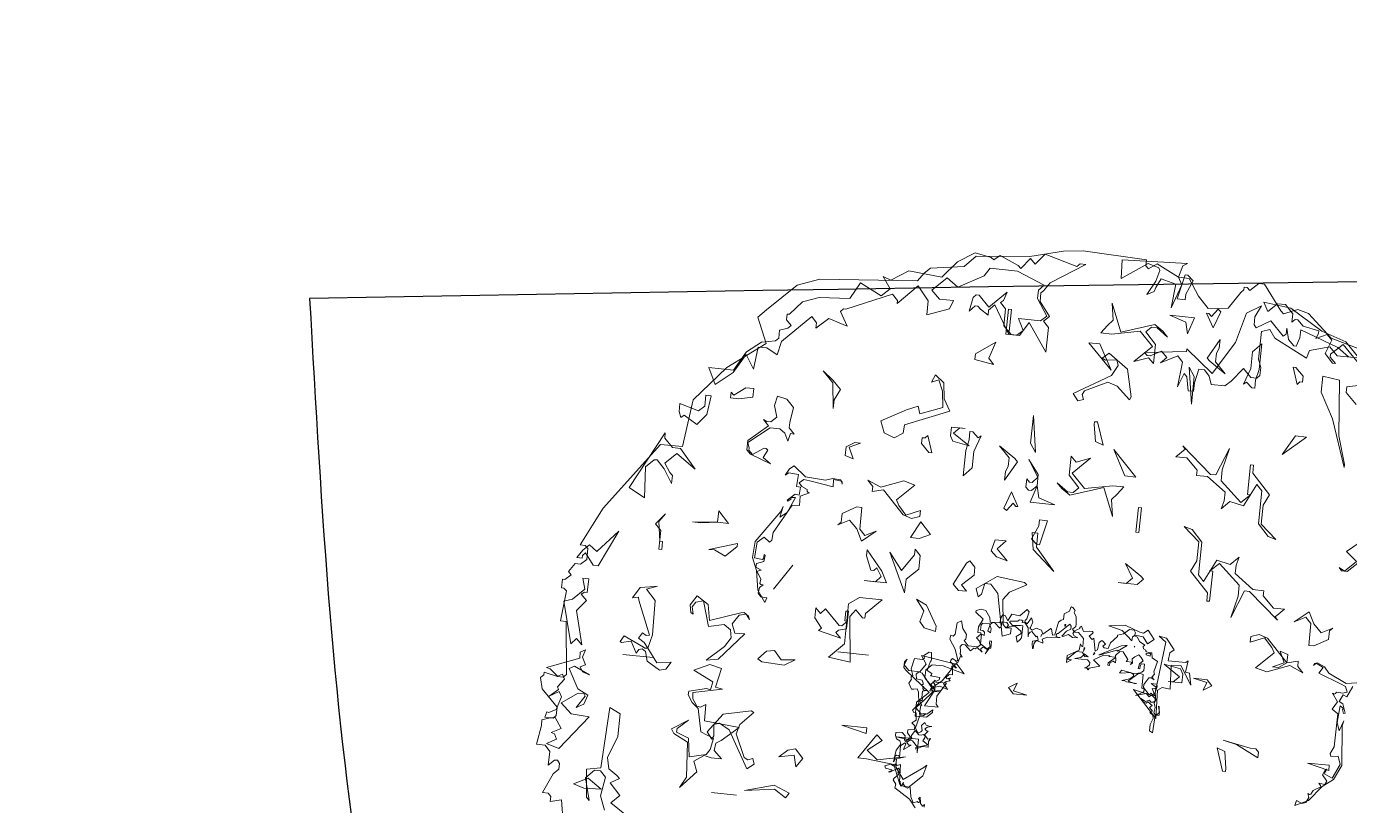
# Model space of a CAD drawing. Header units: metres. Extents: x 329311 to 330425, y 7396637 to 7397287.
# Drawn here: x 329860.214 to 329862.902, y 7397069.378 to 7397070.96 of the extents above; entities that cross this region are included whole.
import ezdxf

# ---------------------------------------------------------------- set-up
doc = ezdxf.new("R2010")
doc.units = ezdxf.units.M
doc.linetypes.add('CACHE2', pattern=[4.7625, 3.175, -1.5875])
doc.layers.get('0').update_dxf_attribs({"lineweight": 18})
doc.layers.add('ARBRE', color=251, linetype='Continuous', lineweight=13)
doc.layers.add('AXES+POTEAUX', color=6, linetype='CACHE2', lineweight=13)
doc.layers.add('VEGETAIS', color=3, linetype='Continuous')

# ---------------------------------------------------------------- blocks, each defined once
blk = doc.blocks.new('WMF26', base_point=(0, 0.001))
at = {"color": 85}
for points in [[(7.323, -0.184), (7.359, -0.221), (7.462, -0.147), (7.745, -0.286), (7.883, -0.286), (8.022, -0.496), (8.159, -0.636), (8.407, -0.605), (8.545, -0.395), (8.581, -0.358), (8.581, -0.322), (8.618, -0.322), (8.654, -0.358), (8.756, -0.257), (8.829, -0.257), (9.069, -0.569), (9.105, -0.605), (9.28, -0.533), (9.419, -0.569), (9.732, -0.846), (10.255, -0.984)], [(0.825, -8.181), (0.724, -7.621), (0.585, -7.658), (0.585, -7.592), (0.548, -7.556), (0.476, -7.556), (0.585, -7.308), (0.65, -7.243), (0.65, -7.17), (0.621, -7.133), (0.585, -7.133), (0.512, -7.206), (0.512, -7.032), (0.446, -6.959), (0.338, -6.959), (0.374, -6.719), (0.374, -6.646), (0.476, -6.61), (0.512, -6.61), (0.548, -6.573), (0.548, -6.471), (0.338, -6.26), (0.301, -6.122), (0.338, -6.085), (0.338, -6.049), (0.512, -6.085), (0.585, -6.085), (0.621, -6.049), (0.548, -5.387), (0.476, -5.387), (0.512, -5.002), (0.476, -4.972), (0.446, -4.972), (0.446, -4.863), (0.476, -4.863), (0.548, -4.797), (0.512, -4.761), (0.585, -4.652), (0.65, -4.652), (0.724, -4.587), (0.724, -4.448), (0.687, -4.412), (0.621, -4.412), (0.861, -3.924), (1.494, -3.051), (1.771, -3.051), (1.843, -2.454), (2.222, -2.003), (2.681, -1.654), (2.542, -1.334), (2.644, -1.232), (2.994, -0.883), (3.269, -0.781), (4.492, -0.672), (4.565, -0.569), (4.638, -0.496), (5.053, -0.431), (5.191, -0.286), (5.86, -0.221), (6.275, -0.111), (6.522, -0.082), (7.323, -0.111), (7.323, -0.184), (7.323, -0.184)]]:
    blk.add_lwpolyline(points, dxfattribs=at)
at = {"color": 63}
for points in [[(7.745, -0.286), (7.796, -0.374), (7.696, -0.678), (7.721, -0.375), (7.533, -0.326), (7.475, -0.444), (7.462, -0.493), (7.374, -0.544), (7.47, -0.362), (7.506, -0.223), (7.488, -0.192), (7.348, -0.155), (7.03, -0.375), (7.022, -0.143), (7.84, -0.103), (7.784, -0.136), (7.745, -0.286), (7.745, -0.286)], [(6.5, -0.246), (6.573, -0.246), (6.152, -0.522), (6.078, -0.631), (6.049, -0.661), (6.049, -0.77), (6.188, -0.944), (6.116, -1.009), (6.188, -1.083), (6.188, -1.396), (5.94, -1.046), (5.838, -1.221), (5.701, -1.221), (5.489, -0.871), (5.417, -0.944), (5.417, -1.009), (5.315, -0.944), (5.278, -0.908), (5.242, -0.908), (5.176, -0.981), (5.206, -0.806), (5.242, -0.77), (5.278, -0.77), (5.417, -0.908), (5.627, -0.697), (5.59, -0.806), (5.554, -0.835), (5.627, -0.908), (5.627, -1.119), (5.729, -1.221), (5.802, -1.221), (5.874, -1.155), (5.802, -1.009), (6.078, -1.009), (6.152, -0.944), (6.013, -0.734), (6.013, -0.631), (6.078, -0.558), (5.729, -0.42), (5.38, -0.42), (5.315, -0.522), (5.002, -0.697), (4.856, -0.594), (4.681, -0.77), (4.791, -0.871), (4.965, -0.871), (4.929, -0.981), (4.652, -1.083), (4.652, -0.908), (4.507, -0.734), (4.266, -0.981), (4.266, -0.944), (4.194, -0.871), (3.633, -1.119), (3.604, -1.119), (3.568, -1.155), (3.67, -1.33), (3.43, -1.257), (3.284, -1.396), (3.284, -1.33), (3.219, -1.257), (2.869, -1.606), (2.833, -1.781), (2.695, -1.708), (2.586, -1.708), (2.557, -1.992), (2.447, -1.817), (2.309, -2.057), (2.135, -2.203), (2.099, -2.232), (1.996, -2.029), (2.309, -2.029), (2.447, -1.781), (2.622, -1.643), (2.797, -1.606), (2.833, -1.57), (2.833, -1.469), (2.934, -1.432), (2.972, -1.396), (2.905, -1.33), (2.905, -1.257), (2.934, -1.257), (3.081, -1.083), (3.284, -1.009), (3.67, -0.981), (3.779, -0.77), (4.056, -0.908), (4.158, -0.806), (4.056, -0.661), (4.158, -0.697), (4.369, -0.558), (4.791, -0.594), (4.965, -0.384), (5.176, -0.246), (5.38, -0.282), (5.417, -0.311), (5.489, -0.246), (5.729, -0.347), (5.766, -0.384), (5.874, -0.246), (5.94, -0.311), (6.049, -0.173), (6.464, -0.282), (6.5, -0.246), (6.5, -0.246)], [(8.752, -0.781), (8.782, -0.817), (8.956, -0.708), (9.131, -0.883), (9.167, -0.853), (9.167, -0.781), (9.203, -0.919), (9.277, -0.991), (9.306, -0.991), (9.342, -0.883), (9.342, -0.781), (9.83, -0.955), (9.974, -1.057), (10.15, -1.057)], [(10.04, -1.057), (9.83, -1.057), (9.728, -0.955), (9.48, -1.027), (9.451, -1.13), (9.029, -0.919), (8.956, -0.817), (8.855, -0.853), (8.855, -1.203), (8.891, -1.304), (8.891, -1.406), (8.855, -1.442), (8.782, -1.442), (8.679, -1.34), (8.542, -1.516), (8.469, -1.582), (8.294, -1.582), (8.258, -1.479), (8.192, -1.406), (8.12, -1.406), (8.083, -1.582), (8.083, -1.69), (8.017, -1.69), (7.981, -1.516), (7.945, -1.479), (7.879, -1.654), (7.909, -1.34), (7.843, -1.268), (7.632, -1.377), (7.705, -1.304), (7.632, -1.232), (7.494, -1.304), (7.458, -1.304), (7.421, -1.268), (7.945, -1.203), (7.945, -1.167), (8.294, -1.442), (8.542, -1.027), (8.643, -0.643), (8.819, -0.533), (8.752, -0.679), (8.752, -0.781), (8.752, -0.781)], [(7.293, -1.88), (7.122, -1.724), (7.002, -1.689), (6.719, -1.829), (6.697, -1.875), (6.718, -1.937), (6.65, -1.961), (6.582, -1.877), (7.039, -1.6), (7.108, -1.467), (7.084, -1.398), (6.943, -1.417), (6.897, -1.395), (6.98, -1.326), (7.228, -1.502), (7.31, -1.843), (7.293, -1.88), (7.293, -1.88)], [(5.311, -1.508), (5.551, -1.334), (5.485, -1.545), (5.551, -1.618), (5.311, -1.581), (5.311, -1.508), (5.311, -1.508)], [(4.217, -2.468), (4.52, -2.296), (4.662, -2.238), (4.695, -2.332), (4.971, -2.219), (4.946, -2.019), (4.885, -1.882), (4.799, -1.918), (4.839, -1.823), (4.952, -1.911), (4.978, -2.111), (5.065, -2.258), (4.518, -2.486), (4.513, -2.593), (4.403, -2.665), (4.275, -2.612), (4.217, -2.468), (4.217, -2.468)], [(3.67, -2.131), (3.604, -2.268), (3.604, -2.379), (3.568, -2.057), (3.43, -1.92), (3.568, -2.029), (3.67, -2.131), (3.67, -2.131)], [(9.555, -2.114), (9.272, -2.362), (9.417, -2.114), (9.555, -2.114), (9.555, -2.114)], [(2.586, -2.342), (2.411, -2.379), (2.309, -2.379), (2.309, -2.305), (2.346, -2.342), (2.484, -2.232), (2.586, -2.232), (2.586, -2.342), (2.586, -2.342)], [(3.106, -2.415), (3.082, -2.607), (3.082, -2.677), (3.151, -2.747), (3.106, -2.747), (3.082, -2.845), (3.032, -2.747), (2.963, -2.701), (2.844, -2.701), (2.582, -2.914), (2.607, -2.983), (2.607, -3.008), (2.656, -3.057), (2.794, -2.963), (2.819, -2.963), (2.844, -2.983), (2.794, -3.082), (2.893, -3.152), (2.631, -3.057), (2.582, -3.008), (2.582, -2.889), (2.819, -2.677), (2.75, -2.607), (2.794, -2.627), (2.844, -2.627), (2.913, -2.558), (2.868, -2.415), (2.893, -2.295), (3.013, -2.321), (3.106, -2.415), (3.106, -2.415)], [(6.116, -2.203), (6.188, -2.662), (6.116, -2.552), (6.116, -2.203), (6.116, -2.203)], [(6.887, -2.235), (6.887, -2.199), (6.923, -2.199), (7.026, -2.483), (6.923, -2.447), (6.887, -2.235), (6.887, -2.235)], [(2.033, -2.618), (1.923, -2.756), (1.75, -2.654), (1.712, -2.691), (1.684, -2.618), (1.684, -2.516), (1.923, -2.582), (1.996, -2.516), (1.996, -2.379), (2.062, -2.379), (2.033, -2.618), (2.033, -2.618)], [(5.343, -2.589), (5.343, -2.487), (5.38, -2.487), (5.453, -2.552), (5.489, -2.523), (5.417, -2.728), (5.417, -2.938), (5.315, -3.047), (5.315, -2.728), (5.343, -2.589), (5.343, -2.589)], [(9.068, -3.26), (9.068, -2.845), (8.995, -2.772), (8.857, -3.055), (8.682, -3.019), (8.581, -3.121), (8.609, -3.019), (8.609, -2.91), (8.37, -2.736), (8.231, -2.736), (8.231, -2.67), (8.086, -2.532), (7.947, -2.532), (8.056, -2.423), (8.02, -2.387), (8.406, -2.706), (8.471, -2.706), (8.609, -2.357), (8.544, -2.634), (8.544, -2.772), (8.821, -3.019), (8.93, -2.91), (8.893, -2.91), (8.893, -2.532), (8.93, -2.532), (8.93, -2.634), (9.169, -2.882), (9.104, -3.019), (9.104, -3.26), (9.308, -3.434), (9.205, -3.405), (9.068, -3.26), (9.068, -3.26)], [(4.755, -2.698), (4.755, -2.625), (4.791, -2.625), (4.82, -2.589), (4.893, -2.8), (4.856, -2.8), (4.755, -2.698), (4.755, -2.698)], [(5.868, -2.873), (5.868, -2.764), (5.729, -2.625), (5.94, -2.764), (5.976, -2.8), (5.838, -3.047), (5.838, -2.938), (5.868, -2.873), (5.868, -2.873)], [(7.163, -2.523), (7.476, -2.836), (7.337, -2.836), (7.163, -2.523), (7.163, -2.523)], [(6.253, -3.076), (6.188, -3.143), (6.152, -3.143), (6.116, -3.106), (6.116, -3.003), (6.152, -3.04), (6.188, -3.04), (6.253, -2.967), (6.116, -2.756), (6.253, -2.931), (6.253, -3.076), (6.253, -3.076)], [(6.675, -3.15), (6.566, -3.076), (6.5, -3.011), (6.639, -3.112), (6.712, -3.112), (6.777, -3.047), (6.639, -2.902), (6.639, -2.662), (6.712, -2.728), (6.886, -2.662), (6.675, -2.873), (6.85, -3.047), (7.199, -2.975), (7.337, -2.975), (7.264, -3.076), (7.199, -3.15), (7.235, -3.36), (7.09, -3.011), (6.675, -3.15), (6.675, -3.15)], [(1.647, -3.076), (1.75, -3.076), (1.959, -3.316), (1.712, -3.143), (1.574, -3.28), (1.647, -3.39), (1.684, -3.426), (1.684, -3.527), (1.574, -3.353), (1.472, -3.251), (1.436, -3.251), (1.335, -3.353), (1.363, -3.739), (1.16, -3.63), (1.538, -2.902), (1.538, -2.967), (1.647, -3.076), (1.647, -3.076)], [(2.857, -4.5), (2.791, -4.345), (2.805, -4.14), (3.087, -3.732), (3.106, -3.667), (3.082, -3.805), (3.164, -3.735), (3.251, -3.539), (3.188, -3.545), (3.199, -3.56), (3.161, -3.595), (3.148, -3.581), (3.241, -3.499), (3.293, -3.503), (3.3, -3.404), (3.248, -3.399), (3.259, -3.247), (3.133, -3.239), (3.093, -3.273), (3.138, -3.189), (3.192, -3.143), (3.349, -3.267), (3.602, -3.284), (3.691, -3.251), (3.791, -3.258), (3.815, -3.286), (3.814, -3.312), (3.803, -3.272), (3.703, -3.265), (3.707, -3.355), (3.408, -3.311), (3.331, -3.302), (3.278, -3.349), (3.315, -3.391), (3.387, -3.423), (3.388, -3.446), (3.4, -3.46), (3.421, -3.461), (3.306, -3.517), (3.311, -3.632), (3.218, -3.638), (3.018, -4.005), (3.012, -4.104), (2.984, -4.129), (2.91, -4.074), (2.829, -4.145), (2.815, -4.344), (2.917, -4.354), (2.931, -4.341), (2.935, -4.289), (2.947, -4.303), (2.94, -4.378), (2.849, -4.413), (2.846, -4.46), (2.918, -4.491), (2.883, -4.502), (2.869, -4.514), (2.924, -4.605), (2.919, -4.657), (2.932, -4.671), (2.959, -4.673), (2.919, -4.708), (2.911, -4.783), (2.946, -4.823), (3.025, -4.829), (3.004, -4.891), (2.901, -4.743), (2.857, -4.5), (2.857, -4.5)], [(6.253, -3.076), (6.289, -3.222), (6.5, -3.288), (6.188, -3.288), (6.253, -3.076), (6.253, -3.076)], [(5.94, -3.186), (6.041, -3.36), (6.013, -3.36), (5.976, -3.324), (5.904, -3.426), (5.868, -3.397), (5.94, -3.186), (5.94, -3.186)], [(6.253, -3.746), (6.326, -3.572), (6.326, -3.498), (6.428, -3.498), (6.362, -3.811), (6.326, -3.811), (6.253, -3.746), (6.253, -3.746)], [(2.309, -3.949), (2.099, -3.978), (1.996, -3.978), (2.309, -3.949), (2.309, -3.805), (2.447, -3.949), (2.309, -3.949), (2.309, -3.949)], [(4.848, -3.677), (4.986, -3.823), (4.848, -3.888), (4.739, -3.888), (4.848, -3.677), (4.848, -3.677)], [(5.838, -3.913), (5.976, -4.052), (5.838, -4.015), (5.766, -3.949), (5.802, -3.805), (5.94, -3.805), (5.838, -3.913), (5.838, -3.913)], [(6.326, -3.841), (6.573, -4.125), (6.289, -3.877), (6.253, -3.666), (6.326, -3.666), (6.326, -3.841), (6.326, -3.841)], [(1.273, -7.694), (1.207, -7.519), (1.243, -7.279), (1.171, -7.206), (1.097, -7.206), (0.996, -7.315), (1.069, -7.592), (1.032, -7.556), (0.996, -7.206), (1.171, -7.17), (1.207, -6.405), (1.345, -6.471), (1.345, -6.755), (1.243, -7.032), (1.273, -7.17), (1.382, -7.243), (1.418, -7.279), (1.309, -7.344), (1.447, -7.491), (1.345, -7.592), (1.556, -7.73)], [(1.611, -4.262), (1.647, -4.262), (1.647, -4.364), (1.611, -4.364), (1.611, -4.125), (1.538, -4.052), (1.647, -3.913), (1.574, -4.015), (1.611, -4.262), (1.611, -4.262)], [(7.494, -4.177), (7.566, -4.104), (7.458, -3.929), (7.668, -4.068), (7.705, -4.104), (7.632, -4.177), (7.392, -4.177), (7.494, -4.177), (7.494, -4.177)], [(4.36, -4.485), (4.425, -4.412), (4.36, -4.31), (4.324, -4.346), (4.288, -4.346), (4.215, -4.172), (4.215, -4.099), (4.425, -4.346), (4.499, -4.485), (4.215, -4.485), (4.36, -4.485), (4.36, -4.485)], [(4.672, -4.31), (4.811, -4.099), (4.811, -4.027), (4.884, -4.099), (4.884, -4.273), (4.739, -4.412), (4.739, -4.587), (4.499, -4.099), (4.672, -4.31), (4.672, -4.31)], [(5.335, -4.412), (5.473, -4.136), (5.51, -4.099), (5.582, -4.172), (5.582, -4.273), (5.437, -4.412), (5.51, -4.485), (5.408, -4.485), (5.335, -4.412), (5.335, -4.412)], [(0.811, -4.648), (0.701, -4.503), (0.664, -4.54), (0.664, -4.576), (0.599, -4.576), (0.664, -4.474), (0.738, -4.401), (0.84, -4.474), (1.087, -4.19), (0.876, -4.648), (0.811, -4.648), (0.811, -4.648)], [(3.304, -4.387), (3.097, -4.713), (3.304, -4.387), (3.304, -4.387)], [(4.889, -6.482), (4.871, -6.442), (4.83, -6.422), (4.81, -6.382), (4.81, -6.342), (4.86, -6.332), (4.889, -6.332), (4.931, -6.372), (4.931, -6.422), (4.95, -6.442), (5, -6.382), (4.96, -6.332), (4.96, -6.292), (5.04, -6.282), (5.04, -6.232), (5, -6.2), (5.05, -6.16), (5.04, -6.069), (5.011, -6.069), (4.989, -6.04), (5.061, -5.948), (5.04, -5.808), (5.021, -5.768), (4.981, -5.779), (4.95, -5.779), (4.91, -5.707), (4.939, -5.656), (4.931, -5.646), (4.931, -5.627), (4.95, -5.606), (4.921, -5.527), (4.95, -5.395), (5.05, -5.395), (5.071, -5.376), (5.061, -5.345), (5.121, -5.295), (5.151, -5.295), (5.161, -5.376), (5.161, -5.406), (5.151, -5.406), (5.121, -5.527), (5.182, -5.556), (5.182, -5.577), (5.171, -5.588), (5.291, -5.596), (5.283, -5.627), (5.252, -5.646), (5.241, -5.646), (5.233, -5.638), (5.212, -5.667), (5.191, -5.689), (5.212, -5.729), (5.323, -5.638), (5.423, -5.477), (5.423, -5.445), (5.442, -5.426), (5.403, -5.387), (5.403, -5.366), (5.423, -5.345), (5.464, -5.366), (5.473, -5.376), (5.492, -5.356), (5.442, -5.225), (5.363, -5.104), (5.373, -5.054), (5.403, -5.063), (5.423, -5.035), (5.434, -4.892), (5.484, -4.863), (5.514, -4.953), (5.564, -5.024), (5.564, -5.085), (5.543, -5.104), (5.603, -5.164), (5.725, -5.164), (5.755, -5.135), (5.736, -5.093), (5.694, -5.054), (5.744, -5.003), (5.744, -4.984), (5.705, -4.984), (5.705, -4.913), (5.755, -4.812), (5.655, -4.732), (5.655, -4.712), (5.715, -4.69), (5.776, -4.701), (5.836, -4.783), (5.845, -4.842), (5.966, -4.834), (5.976, -4.762), (5.995, -4.732), (6.027, -4.741), (6.066, -4.802), (6.107, -4.712), (6.208, -4.722), (6.289, -4.632), (6.318, -4.662), (6.298, -4.751), (6.279, -4.772), (6.279, -4.791), (6.308, -4.812), (6.358, -4.732), (6.379, -4.783), (6.358, -4.853), (6.348, -4.863), (6.379, -4.884), (6.429, -4.853), (6.498, -4.873), (6.519, -4.923), (6.61, -4.842), (6.62, -4.842), (6.641, -4.923), (6.671, -4.913), (6.7, -4.751), (6.731, -4.722), (6.76, -4.712), (6.76, -4.64), (6.821, -4.601), (6.832, -4.55), (6.842, -4.54), (6.861, -4.55), (6.892, -4.582), (6.882, -4.611), (6.911, -4.662), (6.922, -4.751), (6.922, -4.783), (6.882, -4.822), (6.901, -4.842), (6.972, -4.802), (6.972, -4.791), (6.993, -4.772), (7.023, -4.834), (7.102, -4.822), (7.134, -4.822), (7.144, -4.834), (7.144, -4.842), (7.102, -4.884), (7.144, -4.923), (7.163, -4.903), (7.194, -5.063), (7.224, -5.043), (7.234, -4.953), (7.263, -4.923), (7.284, -4.934), (7.314, -4.963), (7.284, -4.993), (7.303, -5.013), (7.353, -5.013), (7.374, -4.942), (7.454, -4.853), (7.454, -4.834), (7.526, -4.812), (7.597, -4.751), (7.655, -4.751), (7.677, -4.783), (7.666, -4.822), (7.705, -4.834), (7.737, -4.884), (7.806, -4.923), (7.787, -4.942), (7.798, -4.974), (7.827, -4.984), (7.827, -5.003), (7.877, -5.013), (7.907, -5.013), (7.918, -5.074), (7.989, -5.114), (7.957, -5.244), (7.968, -5.276), (7.938, -5.315), (7.968, -5.345), (7.928, -5.326), (7.899, -5.326), (7.848, -5.416), (7.848, -5.456), (7.928, -5.538), (7.949, -5.516), (7.968, -5.538), (7.989, -5.516), (7.957, -5.456), (7.989, -5.456), (8.008, -5.437), (7.938, -5.395), (8.008, -5.395), (8.018, -5.426), (7.999, -5.506), (8.018, -5.596), (7.999, -5.638), (8.018, -5.689), (8.008, -5.757), (8.028, -5.779), (8.05, -5.779), (8.078, -5.748), (8.058, -5.667), (8.068, -5.678), (8.078, -5.779), (8.028, -5.79), (8.018, -6.009), (7.978, -5.99), (7.978, -5.908), (8.008, -5.829), (7.999, -5.79), (7.968, -5.768), (7.957, -5.757), (7.989, -5.739), (7.949, -5.697), (7.978, -5.667), (7.918, -5.627), (7.899, -5.646), (7.867, -5.638), (7.827, -5.596), (7.888, -5.627), (7.938, -5.606), (7.957, -5.627), (7.989, -5.627), (8.008, -5.606), (8.008, -5.577), (7.968, -5.546), (7.949, -5.546), (7.928, -5.566), (7.888, -5.527), (7.756, -5.566), (7.848, -5.516), (7.856, -5.506), (7.856, -5.477), (7.827, -5.466), (7.827, -5.295), (7.798, -5.287), (7.766, -5.287), (7.655, -5.387), (7.647, -5.395), (7.727, -5.416), (7.756, -5.416), (7.626, -5.406), (7.597, -5.395), (7.565, -5.395), (7.666, -5.366), (7.705, -5.326), (7.705, -5.305), (7.666, -5.287), (7.555, -5.305), (7.526, -5.305), (7.555, -5.265), (7.716, -5.295), (7.787, -5.276), (7.806, -5.265), (7.827, -5.244), (7.827, -5.164), (7.787, -5.164), (7.777, -5.193), (7.777, -5.225), (7.756, -5.225), (7.766, -5.164), (7.806, -5.124), (7.777, -5.085), (7.747, -5.054), (7.697, -5.085), (7.666, -5.114), (7.677, -5.164), (7.655, -5.185), (7.666, -5.154), (7.597, -5.154), (7.616, -5.124), (7.547, -5.035), (7.505, -5.035), (7.454, -5.093), (7.465, -5.143), (7.465, -5.185), (7.435, -5.164), (7.403, -5.185), (7.395, -5.193), (7.395, -5.225), (7.374, -5.225), (7.374, -5.193), (7.454, -5.124), (7.454, -5.114), (7.374, -5.114), (7.384, -5.104), (7.303, -5.104), (7.184, -5.175), (7.274, -5.244), (7.144, -5.287), (7.134, -5.305), (7.113, -5.287), (7.084, -5.287), (7.113, -5.276), (7.144, -5.244), (7.144, -5.214), (7.113, -5.185), (6.951, -5.185), (7.023, -5.164), (7.052, -5.135), (7.052, -5.114), (7.034, -5.093), (6.961, -5.093), (6.851, -5.204), (6.911, -5.204), (6.851, -5.244), (6.851, -5.154), (6.993, -5.074), (7.001, -4.993), (7.023, -5.024), (7.034, -5.024), (7.034, -4.923), (6.961, -4.853), (6.922, -4.853), (6.911, -4.842), (6.892, -4.873), (6.911, -4.903), (6.961, -4.923), (6.892, -4.923), (6.842, -4.892), (6.771, -4.923), (6.76, -4.923), (6.81, -4.853), (6.861, -4.822), (6.861, -4.783), (6.842, -4.762), (6.71, -4.892), (6.7, -4.892), (6.691, -4.903), (6.691, -4.934), (6.71, -4.942), (6.741, -4.942), (6.581, -4.953), (6.519, -4.984), (6.53, -5.013), (6.53, -5.035), (6.469, -5.013), (6.44, -5.013), (6.419, -5.054), (6.419, -5.114), (6.408, -5.114), (6.398, -5.054), (6.398, -5.024), (6.469, -5.003), (6.458, -4.963), (6.448, -4.953), (6.44, -4.963), (6.379, -4.903), (6.358, -4.913), (6.34, -4.934), (6.34, -4.974), (6.329, -4.863), (6.289, -4.812), (6.279, -4.802), (6.247, -4.802), (6.247, -4.791), (6.258, -4.783), (6.239, -4.772), (6.208, -4.772), (6.189, -4.791), (6.097, -4.802), (6.088, -4.812), (6.128, -4.853), (6.228, -4.842), (6.258, -4.842), (6.258, -4.993), (6.239, -5.024), (6.208, -5.054), (6.189, -4.984), (6.247, -4.942), (6.239, -4.913), (6.167, -4.863), (6.088, -4.873), (6.077, -4.884), (6.056, -4.884), (6.077, -4.853), (6.056, -4.822), (5.995, -4.822), (5.987, -4.884), (5.976, -4.892), (5.976, -4.903), (5.906, -4.842), (5.876, -4.842), (5.845, -4.873), (5.865, -4.923), (5.865, -4.974), (5.826, -4.953), (5.845, -4.884), (5.845, -4.863), (5.755, -4.863), (5.736, -4.884), (5.736, -4.953), (5.765, -4.953), (5.786, -4.974), (5.786, -5.013), (5.755, -5.003), (5.755, -5.124), (5.836, -5.175), (5.845, -5.175), (5.876, -5.143), (5.865, -5.104), (5.865, -5.074), (5.887, -5.074), (5.887, -5.164), (5.865, -5.175), (5.826, -5.244), (5.845, -5.204), (5.845, -5.185), (5.794, -5.164), (5.786, -5.164), (5.765, -5.185), (5.765, -5.204), (5.786, -5.225), (5.715, -5.175), (5.694, -5.193), (5.675, -5.185), (5.636, -5.225), (5.564, -5.154), (5.524, -5.154), (5.503, -5.185), (5.514, -5.244), (5.514, -5.276), (5.543, -5.315), (5.524, -5.287), (5.492, -5.395), (5.484, -5.387), (5.453, -5.426), (5.484, -5.456), (5.473, -5.456), (5.453, -5.437), (5.434, -5.456), (5.442, -5.516), (5.442, -5.546), (5.403, -5.546), (5.363, -5.588), (5.384, -5.606), (5.423, -5.588), (5.403, -5.606), (5.423, -5.627), (5.373, -5.638), (5.342, -5.667), (5.384, -5.718), (5.403, -5.739), (5.302, -5.707), (5.222, -5.729), (5.202, -5.748), (5.202, -5.757), (5.222, -5.779), (5.313, -5.757), (5.273, -5.779), (5.182, -5.779), (5.191, -5.748), (5.202, -5.739), (5.061, -5.566), (5.021, -5.556), (4.989, -5.588), (5, -5.646), (5.071, -5.656), (5.09, -5.689), (5.09, -5.707), (5.082, -5.707), (5.071, -5.718), (5.1, -5.739), (5.09, -5.748), (5.09, -5.757), (5.111, -5.779), (5.14, -5.779), (5.09, -5.79), (5.09, -5.869), (5.1, -5.879), (5.1, -5.908), (5.082, -5.908), (5.071, -5.919), (5.1, -5.969), (5.09, -5.969), (5.082, -6.049), (5.082, -6.08), (5.09, -6.09), (5.132, -6.069), (5.161, -6.069), (5.132, -6.1), (5.09, -6.1), (5.05, -6.26), (5.071, -6.3), (5.09, -6.321), (5.121, -6.3), (5.14, -6.282), (5.121, -6.221), (5.161, -6.181), (5.182, -6.21), (5.222, -6.221), (5.252, -6.221), (5.202, -6.232), (5.171, -6.26), (5.191, -6.282), (5.212, -6.282), (5.191, -6.311), (5.171, -6.332), (5.222, -6.382), (5.252, -6.372), (5.233, -6.411), (5.233, -6.482), (5.161, -6.482), (5.082, -6.523), (5.082, -6.501), (5.212, -6.461), (5.222, -6.451), (5.161, -6.411), (5.182, -6.372), (5.182, -6.35), (5.161, -6.332), (5.132, -6.342), (5.1, -6.342), (5.05, -6.292), (5.011, -6.361), (5.011, -6.382), (5.021, -6.392), (4.96, -6.451), (4.989, -6.482), (5.021, -6.482), (4.931, -6.544), (4.95, -6.472), (4.939, -6.461), (4.91, -6.482), (4.889, -6.501), (4.889, -6.652), (4.881, -6.624), (4.849, -6.624), (4.83, -6.644), (4.839, -6.674), (4.821, -6.713), (4.839, -6.563), (4.889, -6.482), (4.889, -6.482)], [(4.052, -5.301), (4.052, -4.796), (4.183, -4.704), (4.466, -4.704), (4.275, -4.895), (4.275, -4.954), (4.243, -4.954), (4.15, -4.863), (4.085, -4.954), (4.15, -5.524), (3.87, -5.491), (4.052, -5.301), (4.052, -5.301)], [(6.792, -4.791), (6.782, -4.791), (6.782, -4.772), (6.792, -4.772), (6.792, -4.791), (6.792, -4.791)], [(0.774, -4.998), (0.738, -4.998), (0.701, -5.027), (0.774, -5.1), (0.664, -5.237), (0.774, -5.659), (0.701, -5.587), (0.636, -5.659), (0.49, -5.136), (0.599, -5.1), (0.738, -4.961), (0.701, -4.823), (0.774, -4.823), (0.774, -4.998), (0.774, -4.998)], [(1.644, -5.44), (1.605, -5.613), (1.735, -5.783), (1.911, -5.757), (1.856, -5.852), (1.776, -5.874), (1.61, -5.777), (1.577, -5.658), (1.532, -5.631), (1.493, -5.642), (1.464, -5.693), (1.386, -5.547), (1.268, -5.579), (1.247, -5.567), (1.291, -5.492), (1.547, -5.606), (1.567, -5.617), (1.605, -5.613), (1.548, -5.547), (1.473, -5.503), (1.517, -5.427), (1.567, -5.456), (1.605, -5.451), (1.427, -5.026), (1.421, -4.988), (1.344, -5.005), (1.426, -4.864), (1.605, -4.833), (1.643, -4.828), (1.511, -4.88), (1.632, -5.009), (1.644, -5.44), (1.644, -5.44)], [(2.348, -5.686), (2.558, -5.492), (2.632, -5.375), (2.61, -5.275), (2.524, -5.219), (2.333, -5.262), (2.238, -4.951), (2.144, -4.977), (2.104, -5.039), (2.125, -5.128), (2.094, -5.11), (2.074, -5.019), (2.152, -4.896), (2.3, -4.99), (2.337, -5.187), (2.719, -5.05), (2.758, -5.041), (2.82, -5.08), (2.835, -5.124), (2.789, -5.061), (2.699, -5.081), (2.625, -5.197), (2.672, -5.314), (2.796, -5.307), (2.495, -5.658), (2.348, -5.686), (2.348, -5.686)], [(3.746, -5.138), (3.648, -5.014), (3.648, -4.89), (3.713, -4.956), (3.772, -4.89), (3.963, -5.079), (3.996, -5.079), (4.061, -5.014), (4.028, -5.014), (4.028, -4.89), (4.061, -4.89), (4.061, -5.112), (3.963, -5.138), (3.93, -5.171), (3.996, -5.236), (3.713, -5.171), (3.746, -5.138), (3.746, -5.138)], [(6.498, -4.953), (6.508, -4.923), (6.498, -4.953), (6.498, -4.953)], [(7.515, -4.963), (7.565, -4.953), (7.586, -4.953), (7.476, -5.035), (7.465, -5.024), (7.263, -5.104), (7.244, -5.104), (7.515, -4.963), (7.515, -4.963)], [(7.686, -4.963), (7.677, -4.953), (7.686, -4.963), (7.686, -4.963)], [(7.062, -5.035), (7.052, -5.085), (7.052, -5.035), (7.062, -5.035), (7.062, -5.035)], [(7.062, -5.135), (7.062, -5.114), (7.113, -5.143), (7.073, -5.143), (7.062, -5.135), (7.062, -5.135)], [(7.184, -5.085), (7.194, -5.093), (7.174, -5.114), (7.184, -5.104), (7.184, -5.085), (7.184, -5.085)], [(7.837, -5.024), (7.888, -5.024), (7.888, -5.054), (7.837, -5.043), (7.837, -5.024), (7.837, -5.024)], [(3.044, -5.636), (2.989, -5.601), (3.091, -5.494), (3.187, -5.478), (3.284, -5.583), (3.46, -5.566), (3.329, -5.646), (3.044, -5.636), (3.044, -5.636)], [(6.16, -5.631), (6.261, -5.566), (6.225, -5.668), (6.4, -5.705), (6.225, -5.705), (6.16, -5.631), (6.16, -5.631)], [(0.582, -6.871), (0.548, -6.807), (0.504, -6.794), (0.624, -6.729), (0.535, -6.601), (0.429, -6.618), (0.405, -6.61), (0.426, -6.542), (0.45, -6.549), (0.538, -6.501), (0.588, -6.335), (0.554, -6.272), (0.432, -6.341), (0.54, -6.246), (0.524, -6.215), (0.602, -6.111), (0.573, -6.049), (0.51, -6.083), (0.408, -5.999), (0.364, -5.986), (0.768, -5.826), (0.764, -5.75), (0.827, -5.716), (0.799, -5.813), (0.846, -5.902), (0.783, -5.936), (0.818, -5.995), (0.911, -6.023), (0.709, -5.935), (0.645, -5.969), (0.78, -6.212), (0.914, -6.279), (0.878, -6.396), (0.784, -6.447), (0.882, -6.296), (0.865, -6.264), (0.79, -6.268), (0.592, -6.41), (0.732, -6.533), (0.961, -6.549), (0.622, -6.984), (0.461, -6.936), (0.582, -6.871), (0.582, -6.871)], [(1.298, -5.725), (1.684, -5.725), (1.298, -5.725), (1.298, -5.725)], [(5.242, -5.762), (5.242, -5.697), (5.206, -5.659), (5.38, -5.659), (5.278, -5.835), (5.278, -5.936), (5.307, -5.972), (5.133, -5.972), (5.242, -5.762), (5.242, -5.762)], [(3.012, -6.279), (2.853, -6.447), (2.817, -6.568), (2.951, -6.852), (2.997, -6.876), (3.059, -6.854), (3.082, -6.923), (2.998, -6.991), (2.727, -6.529), (2.596, -6.457), (2.527, -6.48), (2.543, -6.621), (2.52, -6.667), (2.453, -6.582), (2.632, -6.338), (2.975, -6.261), (3.012, -6.279), (3.012, -6.279)], [(3.572, -6.759), (3.38, -6.801), (3.485, -6.703), (3.58, -6.678), (3.683, -6.787), (3.609, -6.903), (3.572, -6.759), (3.572, -6.759)], [(5.151, -7.256), (5.071, -7.155), (4.871, -7.036), (4.881, -6.986), (4.839, -6.936), (4.849, -6.914), (4.9, -6.864), (4.889, -6.834), (4.91, -6.814), (4.91, -6.803), (4.889, -6.784), (4.789, -6.845), (4.77, -6.845), (4.81, -6.824), (4.81, -6.814), (4.729, -6.803), (4.719, -6.774), (4.789, -6.745), (4.83, -6.764), (4.849, -6.734), (4.871, -6.753), (4.91, -6.734), (4.921, -6.955), (4.931, -6.946), (4.939, -6.997), (4.95, -7.005), (4.971, -6.955), (4.971, -6.976), (5, -7.005), (5.061, -7.005), (5.082, -7.126), (5.121, -7.197), (5.171, -7.176), (5.182, -7.187), (5.191, -7.187), (5.202, -7.176), (5.202, -7.155), (5.182, -7.137), (5.202, -7.116), (5.212, -7.187), (5.212, -7.197), (5.241, -7.226), (5.263, -7.206), (5.263, -7.237)], [(3.37, -7.209), (2.999, -7.265), (3.359, -7.159), (3.557, -7.241), (3.518, -7.302), (3.37, -7.209), (3.37, -7.209)], [(1.028, -7.314), (1.205, -7.435), (0.989, -7.447), (0.85, -7.405), (1.028, -7.314), (1.028, -7.314)]]:
    blk.add_lwpolyline(points, dxfattribs=at)
at = {"color": 106}
for points in [[(7.934, -0.311), (7.861, -0.486), (7.861, -0.558), (7.759, -0.558), (7.825, -0.246), (7.861, -0.246), (7.934, -0.311), (7.934, -0.311)], [(9.607, -0.77), (9.92, -0.871), (10.204, -1.155)], [(10.379, -3.601), (10.24, -3.739), (10.168, -3.739), (10.132, -3.702), (10.204, -3.739), (10.342, -3.601), (10.204, -3.491), (10.655, -3.106)], [(10.132, -1.643), (9.993, -1.505), (9.993, -1.432), (10.168, -1.396)], [(10.168, -1.185), (9.891, -0.908), (9.746, -1.046), (9.746, -1.083), (9.819, -1.155), (9.783, -1.155), (9.68, -1.046), (9.746, -0.871), (9.68, -0.806), (9.542, -0.871), (9.571, -0.806), (9.571, -0.77), (9.368, -0.734), (9.295, -0.661), (9.259, -0.661), (9.221, -0.697), (9.221, -0.594), (9.12, -0.486), (9.018, -0.486), (8.909, -0.594), (8.844, -0.486), (9.192, -0.522), (9.607, -0.77), (9.607, -0.77)], [(8.246, -0.871), (8.145, -0.697), (8.174, -0.697), (8.21, -0.734), (8.283, -0.631), (8.32, -0.661), (8.246, -0.871), (8.246, -0.871)], [(7.512, -0.908), (7.621, -0.981), (7.686, -1.046), (7.548, -0.944), (7.476, -0.944), (7.41, -1.009), (7.548, -1.155), (7.548, -1.396), (7.476, -1.33), (7.3, -1.396), (7.512, -1.185), (7.337, -1.009), (6.988, -1.083), (6.85, -1.083), (6.922, -0.981), (6.988, -0.908), (6.951, -0.697), (7.097, -1.046), (7.512, -0.908), (7.512, -0.908)], [(7.934, -0.981), (7.898, -0.835), (7.686, -0.77), (7.999, -0.77), (7.934, -0.981), (7.934, -0.981)], [(5.701, -1.221), (5.664, -1.221), (5.664, -0.908), (5.701, -0.908), (5.701, -1.221), (5.701, -1.221)], [(8.32, -1.185), (8.32, -1.293), (8.458, -1.432), (8.246, -1.293), (8.21, -1.257), (8.349, -1.009), (8.349, -1.119), (8.32, -1.185), (8.32, -1.185)], [(8.844, -1.469), (8.844, -1.57), (8.808, -1.57), (8.734, -1.505), (8.698, -1.534), (8.77, -1.33), (8.77, -1.119), (8.873, -1.009), (8.873, -1.33), (8.844, -1.469), (8.844, -1.469)], [(7.025, -1.534), (6.712, -1.221), (6.85, -1.221), (7.025, -1.534), (7.025, -1.534)], [(9.433, -1.358), (9.433, -1.432), (9.397, -1.432), (9.368, -1.469), (9.295, -1.257), (9.331, -1.257), (9.433, -1.358), (9.433, -1.358)], [(8.073, -1.853), (7.999, -1.396), (8.073, -1.505), (8.073, -1.853), (8.073, -1.853)], [(9.956, -2.057), (10.066, -2.407), (10.066, -2.444), (9.855, -1.853), (9.68, -1.534), (9.68, -1.33), (9.891, -1.358), (9.956, -2.057), (9.956, -2.057)], [(5.105, -2.563), (5.105, -2.454), (5.28, -2.454), (5.214, -2.454), (5.141, -2.527), (5.352, -2.665), (5.141, -2.629), (5.105, -2.563), (5.105, -2.563)], [(3.816, -2.84), (3.919, -2.775), (3.991, -2.775), (3.853, -2.84), (3.919, -2.978), (3.816, -2.949), (3.816, -2.84), (3.816, -2.84)], [(4.341, -3.328), (4.202, -3.364), (4.202, -3.298), (4.13, -3.226), (4.304, -3.298), (4.581, -3.19), (4.726, -3.226), (4.515, -3.437), (4.551, -3.502), (4.653, -3.612), (4.829, -3.538), (4.829, -3.612), (4.726, -3.648), (4.617, -3.612), (4.341, -3.328), (4.341, -3.328)], [(7.548, -3.215), (7.585, -3.215), (7.585, -3.527), (7.548, -3.527), (7.548, -3.215), (7.548, -3.215)], [(8.385, -3.564), (8.385, -3.978), (8.458, -4.052), (8.596, -3.767), (8.77, -3.805), (8.873, -3.702), (8.844, -3.805), (8.844, -3.913), (9.084, -4.089), (9.221, -4.089), (9.221, -4.154), (9.368, -4.292), (9.505, -4.292), (9.397, -4.401), (9.433, -4.438), (9.047, -4.117), (8.982, -4.117), (8.844, -4.466), (8.909, -4.19), (8.909, -4.052), (8.632, -3.805), (8.524, -3.913), (8.56, -3.913), (8.56, -4.292), (8.524, -4.292), (8.524, -4.19), (8.283, -3.942), (8.349, -3.805), (8.349, -3.564), (8.145, -3.39), (8.246, -3.418), (8.385, -3.564), (8.385, -3.564)], [(3.955, -3.749), (3.816, -3.823), (3.853, -3.786), (3.853, -3.677), (4.028, -3.576), (4.094, -3.576), (4.094, -3.851), (4.166, -3.924), (4.304, -3.851), (4.13, -3.997), (4.056, -3.851), (3.955, -3.749), (3.955, -3.749)], [(2.447, -4.364), (2.309, -4.299), (2.237, -4.299), (2.586, -4.19), (2.586, -4.226), (2.447, -4.364), (2.447, -4.364)], [(6.253, -4.328), (6.049, -4.438), (5.976, -4.54), (6.013, -4.853), (6.049, -4.889), (6.116, -4.889), (6.116, -4.961), (6.013, -4.998), (5.904, -4.474), (5.802, -4.364), (5.729, -4.364), (5.701, -4.503), (5.664, -4.54), (5.627, -4.438), (5.874, -4.262), (6.224, -4.299), (6.253, -4.328), (6.253, -4.328)], [(9.993, -4.54), (10.132, -4.466), (10.095, -4.503), (10.095, -4.612), (9.92, -4.713), (9.855, -4.713), (9.855, -4.438), (9.783, -4.364), (9.644, -4.438), (9.819, -4.292), (9.891, -4.438), (9.993, -4.54), (9.993, -4.54)], [(5.176, -4.961), (5.176, -5.027), (5.03, -4.998), (4.965, -4.925), (5.002, -4.786), (4.893, -4.648), (5.03, -4.713), (5.176, -4.961), (5.176, -4.961)], [(9.607, -4.961), (9.746, -4.925), (9.746, -4.99), (9.819, -5.063), (9.644, -4.99), (9.368, -5.1), (9.221, -5.063), (9.433, -4.853), (9.397, -4.786), (9.295, -4.677), (9.12, -4.75), (9.12, -4.677), (9.221, -4.641), (9.331, -4.677), (9.607, -4.961), (9.607, -4.961)], [(7.728, -4.768), (7.774, -4.778), (7.831, -4.732), (7.918, -4.84), (7.838, -4.904), (7.775, -4.824), (7.672, -4.813), (7.644, -4.837), (7.639, -4.888), (7.506, -4.77), (7.334, -4.732), (7.534, -4.701), (7.728, -4.768), (7.728, -4.768)], [(8.18, -4.945), (8.13, -4.986), (8.12, -5.088), (8.343, -5.086), (8.371, -5.063), (8.35, -5.21), (8.401, -5.216), (8.437, -5.365), (8.285, -5.132), (8.161, -5.139), (8.18, -5.441), (8.078, -5.431), (8.027, -5.472), (8.042, -5.825), (7.725, -5.492), (7.943, -5.54), (7.994, -5.546), (8.066, -4.861), (7.975, -4.793), (8.071, -4.809), (8.18, -4.945), (8.18, -4.945)], [(9.607, -4.961), (9.505, -5.027), (9.433, -5.027), (9.571, -4.961), (9.505, -4.823), (9.607, -4.853), (9.607, -4.961), (9.607, -4.961)], [(10.21, -6.459), (10.342, -6.354), (10.428, -6.168), (10.378, -5.675), (10.394, -5.609), (10.347, -5.742), (10.31, -5.64), (10.327, -5.427), (10.38, -5.464), (10.362, -5.47), (10.38, -5.519), (10.398, -5.512), (10.356, -5.397), (10.308, -5.375), (10.35, -5.285), (10.397, -5.306), (10.461, -5.167)], [(10.57, -5.108), (10.372, -5.141), (10.143, -5.035), (10.08, -4.962), (9.989, -4.92), (9.955, -4.933), (9.943, -4.957), (9.972, -4.927), (10.063, -4.969), (10.016, -5.045), (10.301, -5.151), (10.371, -5.18), (10.395, -5.247), (10.343, -5.267), (10.265, -5.26), (10.253, -5.28), (10.235, -5.287), (10.217, -5.278), (10.29, -5.381), (10.231, -5.478), (10.309, -5.529), (10.307, -5.947), (10.265, -6.037), (10.278, -6.072), (10.368, -6.059), (10.405, -6.161), (10.322, -6.342), (10.227, -6.302), (10.221, -6.284), (10.243, -6.237), (10.226, -6.243), (10.196, -6.313), (10.259, -6.386), (10.238, -6.428), (10.161, -6.421), (10.186, -6.447), (10.193, -6.465), (10.1, -6.519), (10.078, -6.567), (10.061, -6.573), (10.037, -6.563), (10.054, -6.611), (10.025, -6.681), (9.976, -6.699), (9.904, -6.666), (9.892, -6.731), (10.054, -6.652), (10.21, -6.459), (10.21, -6.459)], [(8.32, -5.237), (8.32, -5.347), (8.145, -5.347), (8.21, -5.347), (8.283, -5.275), (8.073, -5.136), (8.283, -5.172), (8.32, -5.237), (8.32, -5.237)], [(8.698, -5.347), (8.596, -5.412), (8.632, -5.311), (8.458, -5.275), (8.632, -5.275), (8.698, -5.347), (8.698, -5.347)], [(3.983, -5.412), (4.369, -5.412), (3.983, -5.412), (3.983, -5.412)], [(5.59, -5.521), (5.315, -5.449), (5.176, -5.449), (5.103, -5.521), (5.103, -5.623), (5.242, -5.762), (5.03, -6.009), (5.103, -6.074), (5.176, -6.074), (5.242, -6.009), (5.242, -6.046), (5.176, -6.111), (5.03, -6.111), (5.03, -5.936), (5.176, -5.799), (4.856, -5.551), (4.827, -5.521), (4.827, -5.449), (4.856, -5.412), (4.827, -5.485), (4.893, -5.551), (5.03, -5.551), (5.103, -5.449), (5.03, -5.347), (5.489, -5.412), (5.59, -5.521), (5.59, -5.521)], [(2.55, -5.769), (2.5, -6.01), (2.591, -6.029), (2.223, -6.107), (2.233, -6.187), (2.289, -6.272), (2.339, -6.283), (2.4, -6.242), (2.405, -6.448), (2.849, -6.486), (2.639, -6.67), (2.578, -6.709), (2.564, -6.806), (2.67, -6.901), (2.539, -6.901), (2.448, -6.882), (2.326, -6.963), (2.378, -7.095), (2.182, -7.311), (2.257, -7.174), (2.22, -6.736), (2.039, -6.647), (2.003, -6.592), (2.204, -6.459), (2.074, -6.58), (2.07, -6.627), (2.231, -6.686), (2.262, -6.918), (2.472, -6.866), (2.513, -6.796), (2.542, -6.655), (2.376, -6.59), (2.309, -6.302), (2.229, -6.233), (2.169, -6.143), (2.173, -6.097), (2.388, -6.04), (2.439, -6.051), (2.46, -5.95), (2.206, -5.83), (2.398, -5.738), (2.55, -5.769), (2.55, -5.769)], [(8.982, -6.358), (8.982, -6.395), (8.945, -6.395), (8.844, -6.111), (8.945, -6.148), (8.982, -6.358), (8.982, -6.358)], [(9.331, -6.074), (9.368, -6.111), (9.368, -6.184), (9.084, -6.046), (8.909, -6.009), (9.259, -6.074), (9.331, -6.074), (9.331, -6.074)], [(10.27, -6.25), (9.993, -6.184), (10.27, -6.184), (10.27, -6.25), (10.27, -6.25)], [(4.442, -6.395), (4.128, -6.322), (4.442, -6.322), (4.442, -6.395), (4.442, -6.395)], [(4.478, -6.599), (4.616, -6.708), (4.965, -6.635), (4.856, -6.671), (4.856, -6.773), (4.965, -6.918), (5.206, -6.744), (5.242, -6.708), (5.206, -6.846), (5.03, -7.021), (4.929, -6.985), (4.827, -6.744), (4.478, -6.708), (4.369, -6.708), (4.579, -6.395), (4.652, -6.46), (4.478, -6.599), (4.478, -6.599)], [(5.103, -6.57), (5.103, -6.497), (5.03, -6.424), (4.827, -6.395), (5.103, -6.395), (5.103, -6.57), (5.103, -6.57)], [(2.586, -7.333), (2.905, -7.333), (2.586, -7.333), (2.586, -7.333)]]:
    blk.add_lwpolyline(points, dxfattribs=at)
blk = doc.blocks.new('T2_02')
at = {"xscale": 0.3499999999999943, "yscale": 0.3499999999999943, "zscale": 0.3499999999999943}
blk.add_blockref('WMF26', (-2.2399, 1.997), dxfattribs=at)

msp = doc.modelspace()

# ---------------------------------------------------------------- hatches: boundary and pattern name
at = {"layer": 'AXES+POTEAUX'}
h = msp.add_hatch(dxfattribs=at)
h.set_pattern_fill('ANGLE', color=253, scale=0.025)
h.set_pattern_definition([(341.96263, (329827.33868, 7397103.38185), (0.0540704, 0.166043), [0.127, -0.047625]), (71.96263, (329827.33868, 7397103.38185), (-0.166043, 0.0540704), [0.127, -0.047625])])
edge = h.paths.add_edge_path()
edge.add_line((329864.6101, 7397055.789), (329863.0958, 7397056.2835))
edge.add_line((329851.7905, 7397059.9755), (329866.8648, 7397055.0527))
edge.add_line((329866.8648, 7397055.0527), (329867.1479, 7397055.9329))
edge.add_line((329867.1479, 7397055.9329), (329869.7329, 7397055.1151))
edge.add_line((329869.7329, 7397055.1151), (329869.4458, 7397054.2078))
edge.add_line((329869.4458, 7397054.2078), (329875.7012, 7397052.1708))
edge.add_line((329869.7584, 7397056.6696), (329868.2202, 7397057.1705))
edge.add_line((329866.0549, 7397057.8756), (329865.595, 7397056.5726))
edge.add_line((329865.595, 7397056.5726), (329853.0544, 7397060.6563))
edge.add_line((329855.5761, 7397058.7392), (329854.0448, 7397059.2393))
edge.add_line((329852.086, 7397060.9095), (329851.7905, 7397059.9755))
edge.add_line((329853.0544, 7397060.6563), (329853.4822, 7397061.9701))
edge.add_line((329853.4822, 7397061.9701), (329834.9823, 7397067.9654))
edge.add_line((329849.5049, 7397061.7398), (329852.086, 7397060.9095))
edge.add_line((329836.4817, 7397067.4771), (329851.7655, 7397062.5291))
edge.add_line((329833.9603, 7397065.8307), (329849.2254, 7397060.871))
edge.add_line((329849.2254, 7397060.871), (329849.5049, 7397061.7398))
edge.add_line((329846.9264, 7397061.6178), (329836.4103, 7397065.0347))
edge.add_line((329833.6802, 7397064.9687), (329833.9603, 7397065.8307))
edge.add_line((329830.5295, 7397065.9947), (329833.6802, 7397064.9687))
edge.add_line((329834.9823, 7397067.9654), (329839.2409, 7397080.9822))
edge.add_line((329830.5299, 7397066.0701), (329827.1804, 7397067.1618))
edge.add_line((329827.1804, 7397067.1618), (329831.4617, 7397080.3091))
edge.add_line((329831.4206, 7397080.3225), (329834.8437, 7397079.2078))
edge.add_line((329875.7012, 7397052.1708), (329876.0282, 7397053.1751))
edge.add_line((329873.3747, 7397052.9284), (329871.8694, 7397053.4215))
edge.add_line((329876.0282, 7397053.1751), (329871.5188, 7397054.6435))
edge.add_line((329871.9143, 7397055.9675), (329866.0549, 7397057.8756))
edge.add_line((329871.5188, 7397054.6435), (329871.9143, 7397055.9675))
edge.add_line((329862.3505, 7397057.6291), (329860.7789, 7397058.1409))
edge.add_line((329857.8128, 7397059.1067), (329856.3115, 7397059.5956))

# ---------------------------------------------------------------- linework, layer by layer
at = {"layer": 'VEGETAIS'}
msp.add_spline([(329860.7891, 7397070.4077), (329871.9479, 7397067.9112), (329868.9982, 7397066.1601), (329865.6498, 7397068.6437), (329861.26, 7397068.3267), (329860.7891, 7397070.4077)], degree=3, dxfattribs=at)

# ---------------------------------------------------------------- block references
at = {"layer": 'ARBRE', "xscale": 0.4621142716754235, "yscale": 0.4621142716754235, "zscale": 0.4621142716754235, "rotation": 354.0121026411171}
msp.add_blockref('T2_02', (329862.2463, 7397069.6016), dxfattribs=at)

doc.saveas('drawing.dxf')
